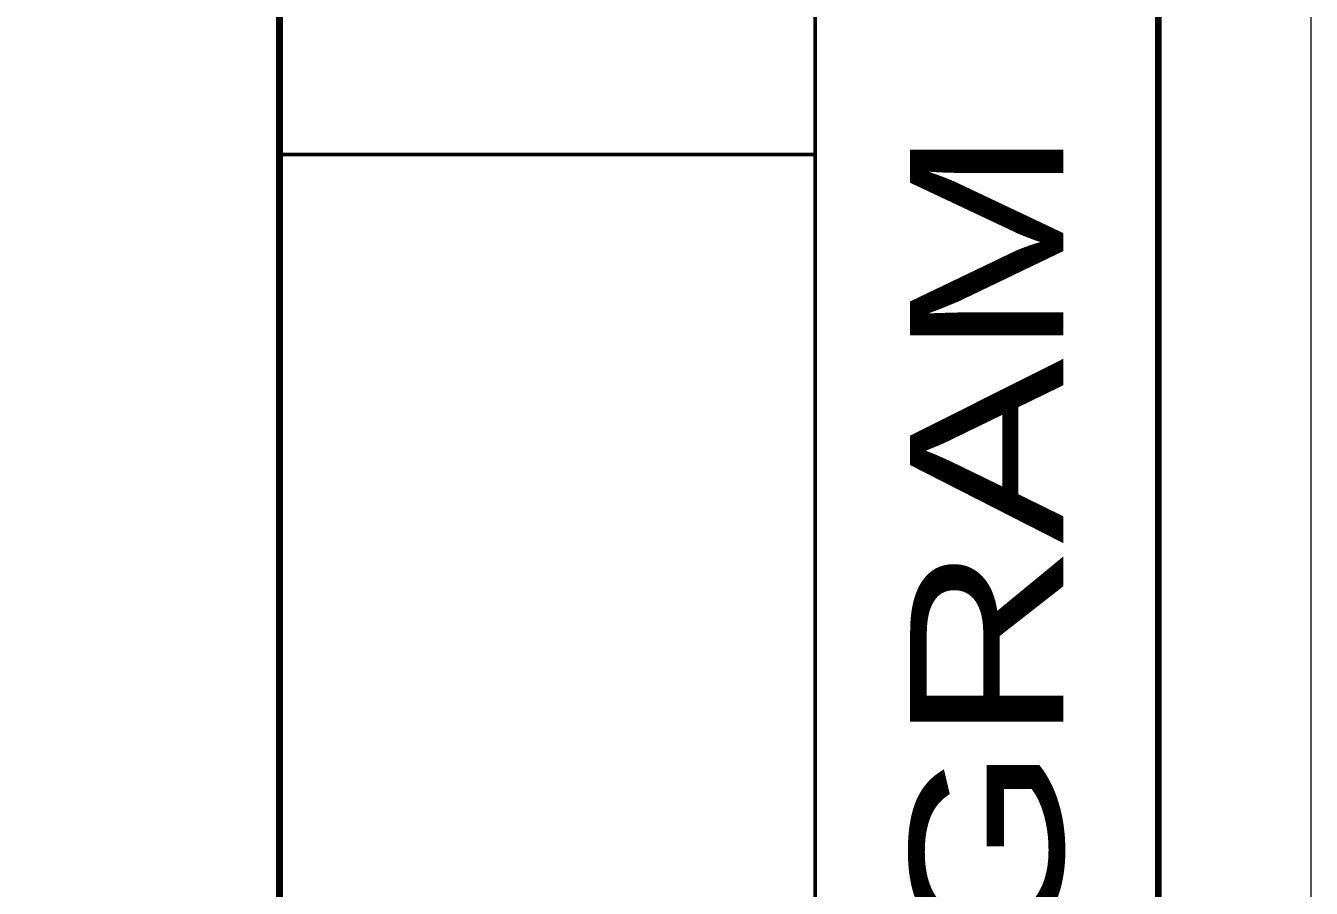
# Model space of a CAD drawing. Extents: x 0 to 34.4, y 0 to 22.
# Drawn here: x 29.799 to 34, y 16.365 to 19.182 of the extents above; entities that cross this region are included whole.
import ezdxf
from ezdxf.enums import TextEntityAlignment as Align

# ---------------------------------------------------------------- set-up
doc = ezdxf.new("R2010")
doc.units = 0
doc.header["$MEASUREMENT"] = 0
doc.layers.add('G-ANNO-TTBL', color=130, linetype='Continuous', lineweight=50)
doc.layers.add('G-ANNO-TTBL-TEXT', color=132, linetype='Continuous', lineweight=20)
doc.layers.add('G-ANNO-TTBL-NPLT', color=110, linetype='Continuous', lineweight=20, plot=False)
doc.styles.add('COA', font='arial.ttf')

msp = doc.modelspace()

# ---------------------------------------------------------------- linework, layer by layer
at = {"layer": 'G-ANNO-TTBL'}
for p, q in [((32.3785, 21.5), (32.3785, 3.2393)), ((32.3785, 18.7619), (30.6285, 18.7619))]:
    msp.add_line(p, q, dxfattribs=at)
at = {"layer": 'G-ANNO-TTBL', "lineweight": 120, "flags": 128}
for points in [[(30.6285, 0.5), (2.25, 0.5), (2.25, 21.5), (30.6285, 21.5), (30.6285, 0.5)], [(30.6285, 21.5), (33.5001, 21.5), (33.5001, 0.5), (30.6285, 0.5)]]:
    msp.add_lwpolyline(points, close=True, dxfattribs=at)
at = {"layer": 'G-ANNO-TTBL-NPLT', "flags": 128}
msp.add_lwpolyline([(0, 0), (34, 0), (34, 22), (0, 22), (0, 0)], close=True, dxfattribs=at)
at = {"layer": 'G-ANNO-TTBL-TEXT'}
msp.add_line((30.6285, 21.5), (30.6285, 0.5), dxfattribs=at)

# ---------------------------------------------------------------- texts
at = {"layer": 'G-ANNO-TTBL-TEXT', "color": 0, "linetype": 'ByBlock', "lineweight": -2, "transparency": 16777216, "style": 'COA', "width": 1.3}
msp.add_text('GENERAL PERMIT PROGRAM', height=0.5, rotation=90, dxfattribs=at).set_placement((32.9393, 12.3697), align=Align.MIDDLE_CENTER)

doc.saveas('drawing.dxf')
